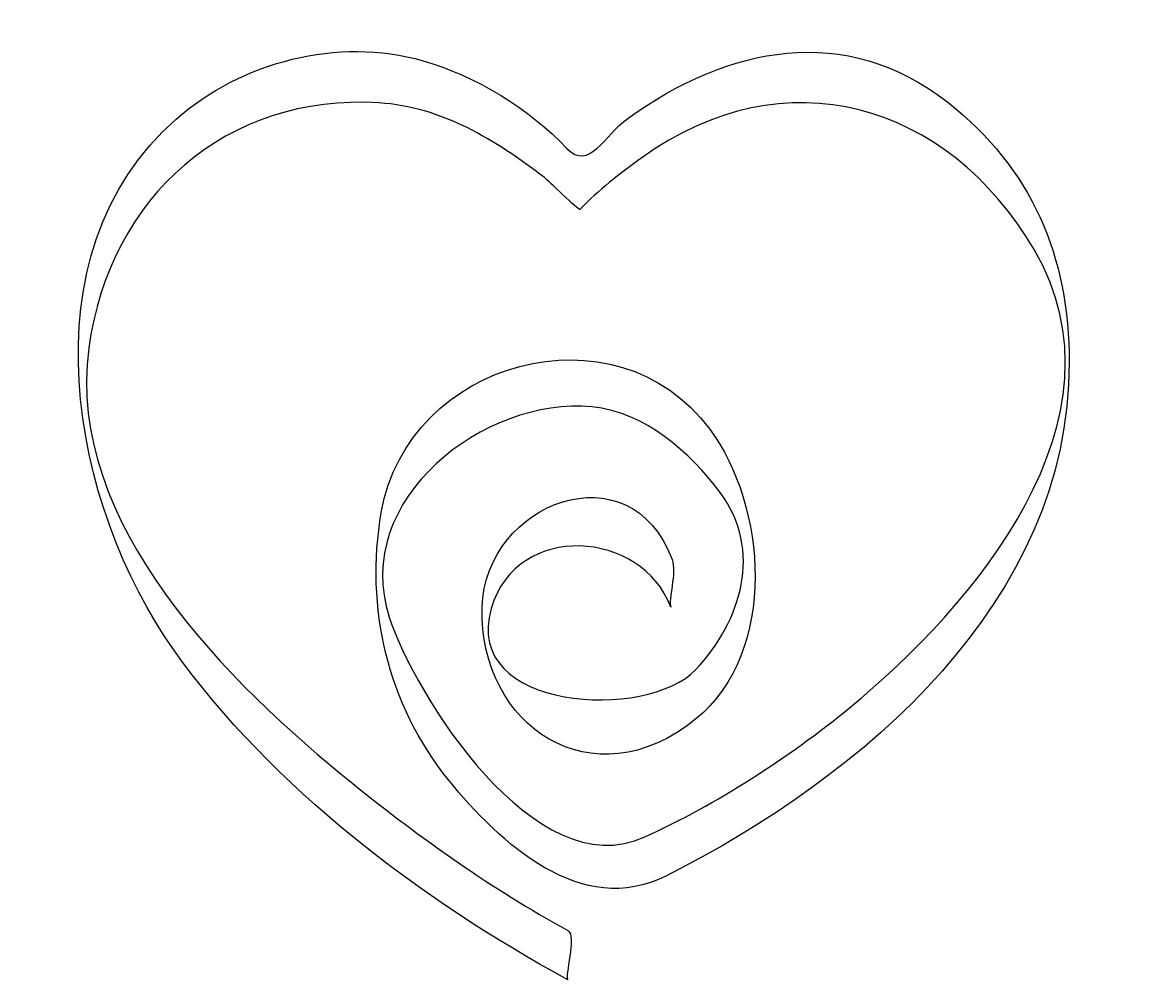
# Model space of a CAD drawing. Header units: centimetres. Extents: x -9.7 to 9.8, y -8.1 to 8.7.
import ezdxf

# ---------------------------------------------------------------- set-up
doc = ezdxf.new("R2010")
doc.units = ezdxf.units.CM
doc.header["$MEASUREMENT"] = 0
doc.layers.add('Camada 1', color=7, linetype='Continuous')

msp = doc.modelspace()

# ---------------------------------------------------------------- linework, layer by layer
at = {"layer": 'Camada 1'}
msp.add_open_spline([(-0.10447, -7.28102), (-1.44009, -6.55344), (-2.69464, -5.6569), (-3.8774, -4.70498), (-3.8774, -4.70498), (-6.04939, -2.95709), (-8.92745, -0.13044), (-8.51269, 2.9409), (-8.51269, 2.9409), (-8.15243, 5.60649), (-6.0926, 7.41624), (-3.41655, 7.24784), (-3.41655, 7.24784), (-2.31149, 7.17804), (-1.37286, 6.59543), (-0.5133, 5.93511), (-0.5133, 5.93511), (-0.46017, 5.89442), (0.09223, 5.357), (0.10776, 5.37366), (0.10776, 5.37366), (0.43214, 5.71839), (0.81073, 6.00855), (1.19332, 6.28433), (1.19332, 6.28433), (3.70011, 8.09125), (6.5624, 7.25773), (8.08082, 4.67151), (8.08082, 4.67151), (9.83009, 1.69228), (7.01164, -1.59607), (4.8374, -3.37616), (4.8374, -3.37616), (3.75266, -4.26421), (2.52327, -5.05621), (1.24587, -5.64165), (1.24587, -5.64165), (-0.68141, -6.52491), (-2.79688, -3.14134), (-3.23824, -1.78368), (-3.23824, -1.78368), (-3.91269, 0.29251), (-1.56073, 2.09067), (0.31911, 1.90927), (0.31911, 1.90927), (1.24759, 1.81971), (2.0421, 1.11502), (2.57048, 0.40466), (2.57048, 0.40466), (3.32378, -0.60856), (2.94574, -1.84276), (2.14355, -2.70115), (2.14355, -2.70115), (1.30154, -3.60222), (-1.97212, -3.43807), (-1.44769, -1.628), (-1.44769, -1.628), (-1.00211, -0.08977), (1.20407, -0.25055), (1.7022, -1.60739), (1.7022, -1.60739), (1.65418, -1.47658), (1.81155, -1.00525), (1.72535, -0.77046), (1.72535, -0.77046), (1.00119, 1.20204), (-1.55678, 0.23771), (-1.60763, -1.61303), (-1.60763, -1.61303), (-1.6647, -3.68924), (0.33576, -5.04465), (2.14353, -3.56917), (2.14353, -3.56917), (3.59839, -2.38188), (3.38167, 0.18143), (2.38708, 1.51932), (2.38708, 1.51932), (0.7364, 3.73962), (-2.92178, 2.7264), (-3.3784, 0.05541), (-3.3784, 0.05541), (-3.66407, -1.61676), (-3.27273, -3.30641), (-2.19619, -4.64118), (-2.19619, -4.64118), (-1.29711, -5.75555), (0.13881, -7.07733), (1.62561, -6.32348), (1.62561, -6.32348), (5.10017, -4.56207), (8.69708, -1.51359), (8.69708, 2.68939), (8.69708, 2.68939), (8.69708, 4.54944), (8.04581, 6.095), (6.56409, 7.25798), (6.56409, 7.25798), (4.77183, 8.66428), (2.70948, 8.24526), (0.94918, 6.97632), (0.94918, 6.97632), (0.53466, 6.67766), (0.26822, 6.04446), (-0.1186, 6.44964), (-0.1186, 6.44964), (-0.78286, 7.14528), (-1.71954, 7.72422), (-2.64545, 7.987), (-2.64545, 7.987), (-4.14781, 8.41309), (-5.81741, 7.97346), (-6.977, 6.96418), (-6.977, 6.96418), (-9.68075, 4.61079), (-8.81077, 0.15325), (-7.01034, -2.37193), (-7.01034, -2.37193), (-5.29695, -4.77474), (-2.6839, -6.74359), (-0.10448, -8.149), (-0.10448, -8.149), (-0.16974, -8.11342), (0.06169, -7.37142), (-0.10447, -7.28102), (-0.10447, -7.28102), (-0.10447, -7.28102), (-0.10447, -7.28102), (-0.10447, -7.28102)], degree=3, knots=[0, 0, 0, 0, 0.03030303, 0.03030303, 0.03030303, 0.03030303, 0.06060606, 0.06060606, 0.06060606, 0.06060606, 0.09090909, 0.09090909, 0.09090909, 0.09090909, 0.12121212, 0.12121212, 0.12121212, 0.12121212, 0.15151515, 0.15151515, 0.15151515, 0.15151515, 0.18181818, 0.18181818, 0.18181818, 0.18181818, 0.21212121, 0.21212121, 0.21212121, 0.21212121, 0.24242424, 0.24242424, 0.24242424, 0.24242424, 0.27272727, 0.27272727, 0.27272727, 0.27272727, 0.3030303, 0.3030303, 0.3030303, 0.3030303, 0.33333333, 0.33333333, 0.33333333, 0.33333333, 0.36363636, 0.36363636, 0.36363636, 0.36363636, 0.39393939, 0.39393939, 0.39393939, 0.39393939, 0.42424242, 0.42424242, 0.42424242, 0.42424242, 0.45454545, 0.45454545, 0.45454545, 0.45454545, 0.48484848, 0.48484848, 0.48484848, 0.48484848, 0.51515152, 0.51515152, 0.51515152, 0.51515152, 0.54545455, 0.54545455, 0.54545455, 0.54545455, 0.57575758, 0.57575758, 0.57575758, 0.57575758, 0.60606061, 0.60606061, 0.60606061, 0.60606061, 0.63636364, 0.63636364, 0.63636364, 0.63636364, 0.66666667, 0.66666667, 0.66666667, 0.66666667, 0.6969697, 0.6969697, 0.6969697, 0.6969697, 0.72727273, 0.72727273, 0.72727273, 0.72727273, 0.75757576, 0.75757576, 0.75757576, 0.75757576, 0.78787879, 0.78787879, 0.78787879, 0.78787879, 0.81818182, 0.81818182, 0.81818182, 0.81818182, 0.84848485, 0.84848485, 0.84848485, 0.84848485, 0.87878788, 0.87878788, 0.87878788, 0.87878788, 0.90909091, 0.90909091, 0.90909091, 0.90909091, 0.93939394, 0.93939394, 0.93939394, 0.93939394, 1, 1, 1, 1], dxfattribs=at)

doc.saveas('drawing.dxf')
